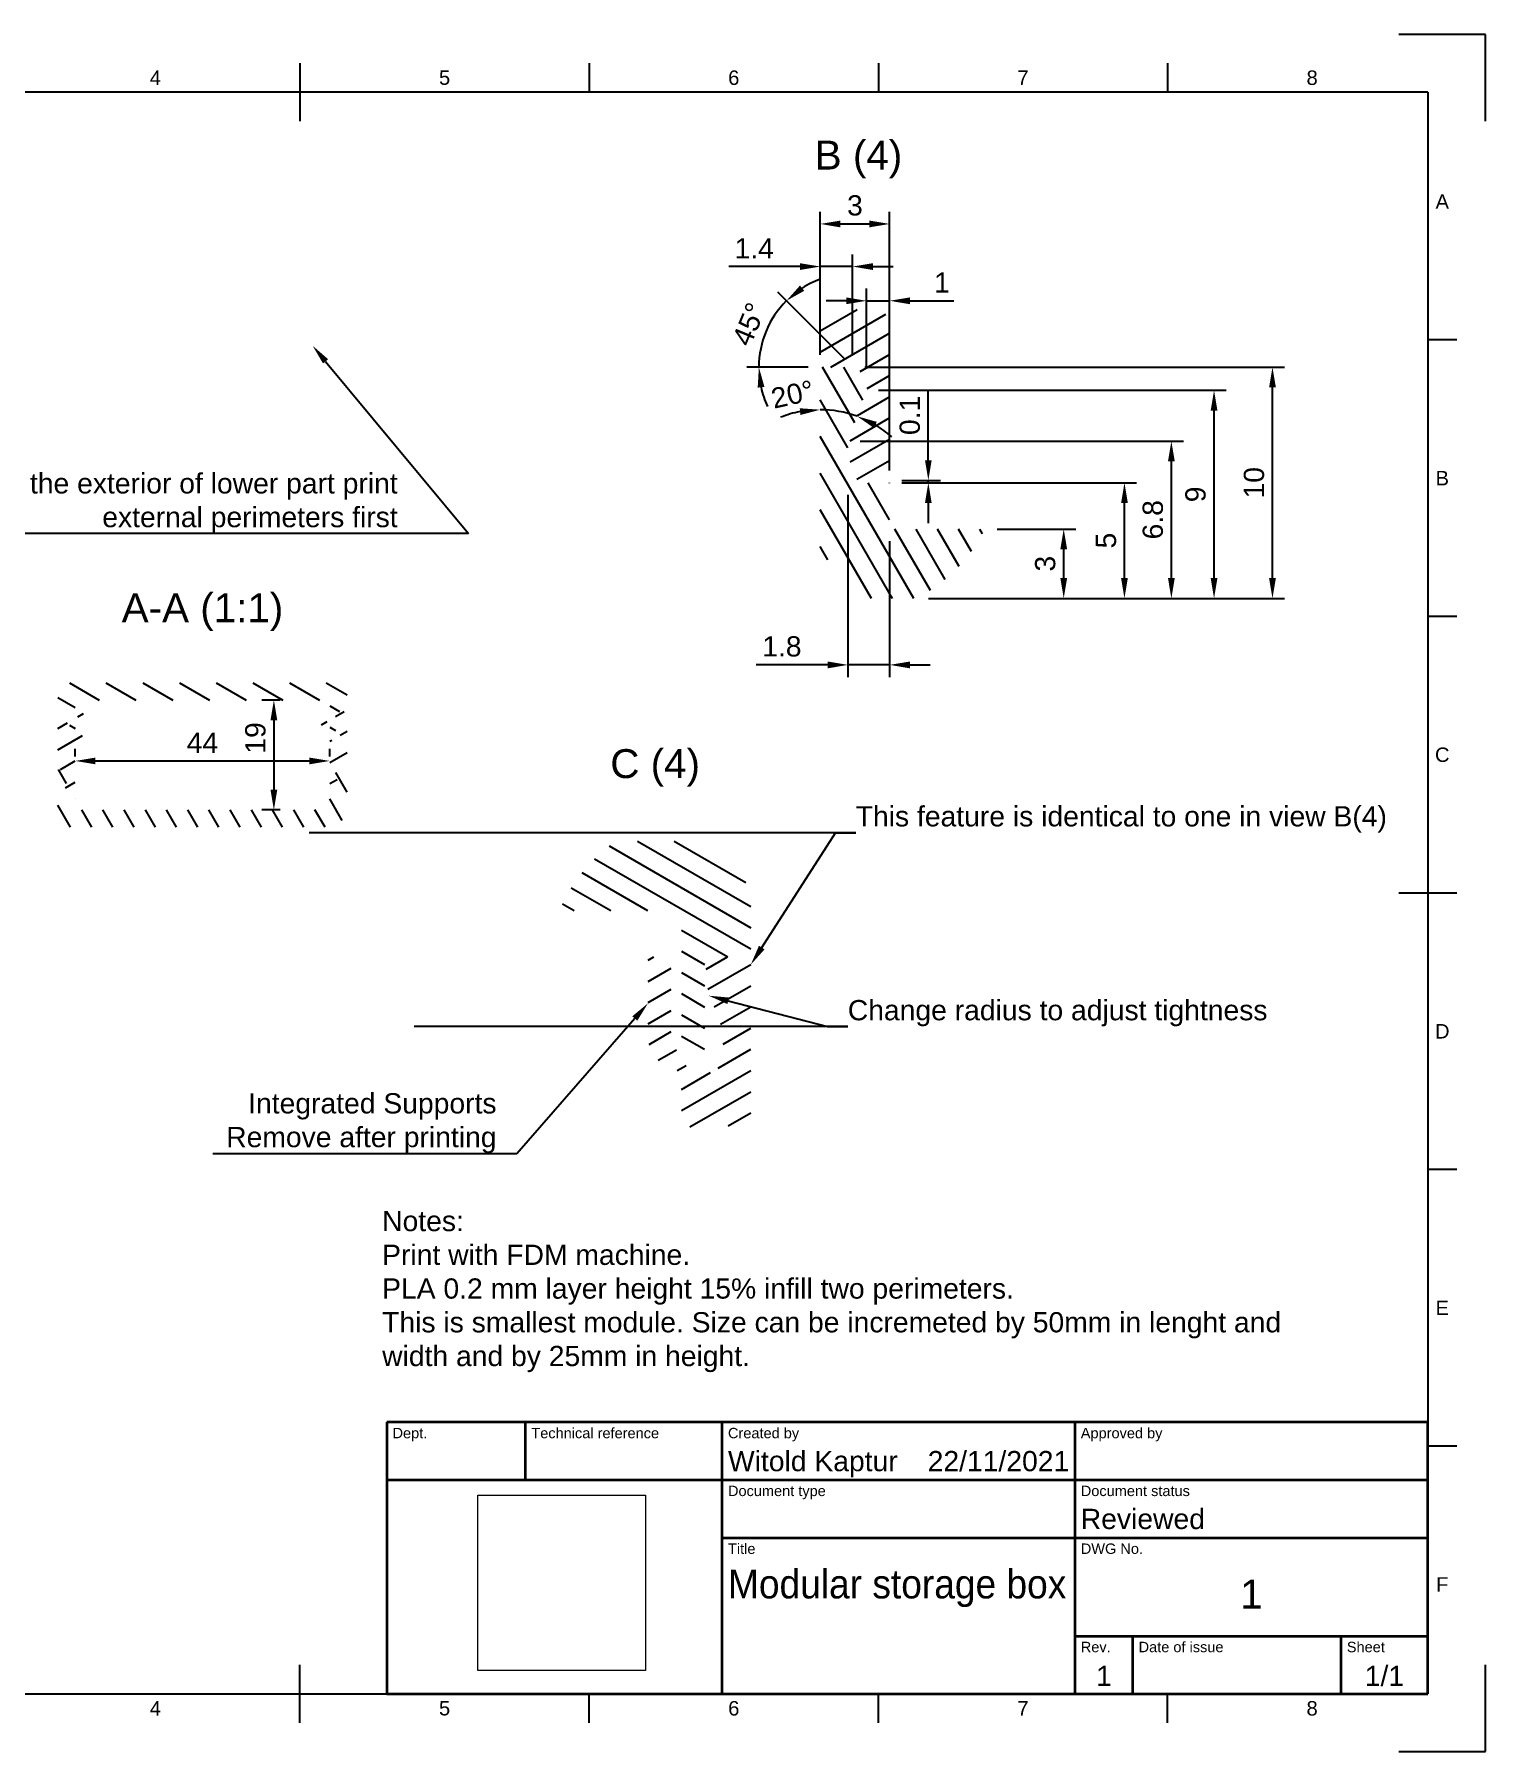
# Paper-space layout 'Sheet1' of a CAD drawing. Header units: millimetres. Extents: x 0 to 420, y 0 to 297.
# Drawn here: x 169.1 to 420, y 0 to 297 of the extents above; entities that cross this region are included whole.
import ezdxf
from ezdxf import colors
from ezdxf.entities.mleader import LeaderData, LeaderLine
from ezdxf.enums import TextEntityAlignment as Align
from ezdxf.math import Vec2, Vec3

# ---------------------------------------------------------------- set-up
doc = ezdxf.new("R2010")
doc.units = ezdxf.units.MM
doc.header["$LTSCALE"] = 0.75
for name, color, linetype, lineweight in [('Annotations', 7, 'Continuous', 25), ('Border', 7, 'Continuous', 25), ('Dimensions', 7, 'Continuous', 25), ('Hatching', 7, 'Continuous', 25), ('TitleBlock', 7, 'Continuous', 35)]:
    doc.layers.add(name, color=color, linetype=linetype, lineweight=lineweight)
doc.styles.add('FusionTitle', font='arial.ttf')
doc.styles.get("Standard").update_dxf_attribs({"font": 'arial.ttf'})
doc.dimstyles.new('ISO-25', dxfattribs={"dimtxt": 3.5, "dimasz": 3.5, "dimexe": 2.1, "dimexo": 2.1, "dimgap": 1.4, "dimtad": 1, "dimdsep": 46, "dimtxsty": 'Standard', "dimcen": 0, "dimclrd": 256, "dimclre": 256, "dimclrt": 256, "dimazin": 2, "dimtp": 0.1, "dimtm": 0.1, "dimtfac": 0.714286, "dimtmove": 0, "dimatfit": 3, "dimfxl": 1, "dimarcsym": 0})
picture_1 = doc.add_image_def('image1.png', size_in_pixel=(220, 230))

# ---------------------------------------------------------------- blocks, each defined once
blk = doc.blocks.new('ISO_A3_SHEET')
at = {"layer": 'Border'}
for p, q in [((215, 292), (215, 282)), ((265, 292), (265, 287)), ((315, 292), (315, 287)), ((365, 292), (365, 287)), ((410, 287), (20, 287)), ((410, 287), (410, 10)), ((415, 244.16666), (410, 244.16666)), ((415, 196.33333), (410, 196.33333)), ((415, 148.5), (405, 148.5)), ((415, 100.66667), (410, 100.66667)), ((415, 52.83334), (410, 52.83334)), ((215, 5), (215, 15)), ((20, 10), (410, 10)), ((265, 5), (265, 10)), ((315, 5), (315, 10)), ((365, 5), (365, 10))]:
    blk.add_line(p, q, dxfattribs=at)
at = {"layer": 'Defpoints'}
for p, q in [((420, 297), (405, 297)), ((420, 282), (420, 297)), ((420, 0), (420, 15)), ((405, 0), (420, 0))]:
    blk.add_line(p, q, dxfattribs=at)
at = {"layer": 'Border', "style": 'FusionTitle'}
for s, p in [('4', (190, 289.5)), ('5', (240, 289.5)), ('6', (290, 289.5)), ('7', (340, 289.5)), ('8', (390, 289.5)), ('A', (412.5, 268.08333)), ('B', (412.5, 220.25)), ('C', (412.5, 172.41667)), ('D', (412.5, 124.58334)), ('E', (412.5, 76.75001)), ('F', (412.5, 28.91668)), ('4', (190, 7.5)), ('5', (240, 7.5)), ('6', (290, 7.5)), ('7', (340, 7.5)), ('8', (390, 7.5))]:
    blk.add_text(s, height=2.5, dxfattribs=at).set_placement(p, align=Align.MIDDLE)
blk = doc.blocks.new('ISO_TITLEBLOCK')
at = {"layer": 'TitleBlock'}
for p, q in [((0, 47), (-180, 47)), ((-180, 47), (-180, 0)), ((-156, 37), (-156, 47)), ((-122, 0), (-122, 47)), ((-61, 0), (-61, 47)), ((0, 0), (0, 47)), ((-180, 37), (0, 37)), ((-122, 27), (0, 27)), ((-61, 10), (0, 10)), ((-51, 0), (-51, 10)), ((-15, 0), (-15, 10)), ((-180, 0), (0, 0))]:
    blk.add_line(p, q, dxfattribs=at)
at = {"layer": 'TitleBlock', "style": 'FusionTitle'}
for s, p in [('Dept.', (-179, 46)), ('Technical reference', (-155, 46)), ('Created by', (-121, 46)), ('Approved by', (-60, 46)), ('Document type', (-121, 36)), ('Document status', (-60, 36)), ('Title', (-121, 26)), ('DWG No.', (-60, 26)), ('Rev.', (-60, 9)), ('Date of issue', (-50, 9)), ('Sheet', (-14, 9))]:
    blk.add_text(s, height=1.8, dxfattribs=at).set_placement(p, align=Align.TOP_LEFT)
for tag, height, p in [('DEPT', 3.5, (-179, 42)), ('TECHNICAL_REFERENCE', 3.5, (-155, 42)), ('CREATED_BY', 3.5, (-121, 42)), ('APPROVED_BY', 3.5, (-60, 42)), ('DOCUMENT_TYPE', 3.5, (-121, 32)), ('DOCUMENT_STATUS', 3.5, (-60, 32)), ('TITLE_1', 5, (-121, 21.5)), ('TITLE_2', 5, (-121, 14)), ('TITLE_3', 5, (-121, 6.5)), ('DATE_OF_ISSUE', 3.5, (-50, 5))]:
    blk.add_attdef(tag, text='', height=height, dxfattribs=at).set_placement(p, align=Align.TOP_LEFT)
for tag, p in [('CREATED_DATE', (-62, 42)), ('APPROVED_DATE', (-0.99, 42))]:
    blk.add_attdef(tag, text='', height=3.5, dxfattribs=at).set_placement(p, align=Align.TOP_RIGHT)
for tag, height, p in [('DRAWING_NUMBER', 5, (-30.5, 19.75)), ('REV', 3.5, (-56, 4.85)), ('SHEET', 3.5, (-7.5, 4.85))]:
    blk.add_attdef(tag, text='', height=height, dxfattribs=at).set_placement(p, align=Align.TOP_CENTER)
blk = doc.blocks.new('*D41')
at = {"layer": 'Defpoints', "color": 0, "transparency": 16777216}
for p in [(176.14, 169.99), (220.14, 171.34), (220.14, 169.99)]:
    blk.add_point(p, dxfattribs=at)
at = {"layer": 'Dimensions', "lineweight": -2, "transparency": 16777216}
for p, q in [((176.14, 172.09), (176.14, 173.44)), ((220.14, 172.09), (220.14, 173.44)), ((179.64, 171.34), (216.64, 171.34))]:
    blk.add_line(p, q, dxfattribs=at)
at = {"layer": 'Dimensions', "transparency": 16777216}
for points in [[(179.64, 171.92), (179.64, 170.76), (176.14, 171.34)], [(216.64, 171.92), (216.64, 170.76), (220.14, 171.34)]]:
    blk.add_solid(points, dxfattribs=at)
at = {"layer": 'Dimensions', "transparency": 16777216, "insert": (198.14, 174.49), "char_height": 3.5, "attachment_point": 5}
blk.add_mtext('44', dxfattribs=at)
blk = doc.blocks.new('*D42')
at = {"layer": 'Defpoints', "color": 0, "transparency": 16777216}
for p in [(213.67, 181.87), (210.49, 162.87), (213.67, 162.87)]:
    blk.add_point(p, dxfattribs=at)
at = {"layer": 'Dimensions', "lineweight": -2, "transparency": 16777216}
for p, q in [((211.57, 181.87), (208.39, 181.87)), ((210.49, 178.37), (210.49, 166.37)), ((211.57, 162.87), (208.39, 162.87))]:
    blk.add_line(p, q, dxfattribs=at)
at = {"layer": 'Dimensions', "transparency": 16777216}
for points in [[(209.9, 178.37), (211.07, 178.37), (210.49, 181.87)], [(209.9, 166.37), (211.07, 166.37), (210.49, 162.87)]]:
    blk.add_solid(points, dxfattribs=at)
at = {"layer": 'Dimensions', "transparency": 16777216, "insert": (207.3, 175.31), "char_height": 3.5, "attachment_point": 5, "rotation": 90}
blk.add_mtext('19', dxfattribs=at)
blk = doc.blocks.new('*D50')
at = {"layer": 'Defpoints', "color": 0, "transparency": 16777216}
for p in [(316.95, 219.45), (357.55, 219.45), (321.57, 199.45)]:
    blk.add_point(p, dxfattribs=at)
at = {"layer": 'Dimensions', "lineweight": -2, "transparency": 16777216}
for p, q in [((319.05, 219.45), (359.65, 219.45)), ((357.55, 202.95), (357.55, 215.95)), ((323.67, 199.45), (359.65, 199.45))]:
    blk.add_line(p, q, dxfattribs=at)
at = {"layer": 'Dimensions', "transparency": 16777216}
for points in [[(356.97, 215.95), (358.13, 215.95), (357.55, 219.45)], [(356.97, 202.95), (358.13, 202.95), (357.55, 199.45)]]:
    blk.add_solid(points, dxfattribs=at)
at = {"layer": 'Dimensions', "transparency": 16777216, "insert": (354.37, 209.45), "char_height": 3.5, "attachment_point": 5, "rotation": 90}
blk.add_mtext('5', dxfattribs=at)
blk = doc.blocks.new('*D51')
at = {"layer": 'Defpoints', "color": 0, "transparency": 16777216}
for p in [(333.46, 211.45), (347.05, 211.45), (321.57, 199.45)]:
    blk.add_point(p, dxfattribs=at)
at = {"layer": 'Dimensions', "lineweight": -2, "transparency": 16777216}
for p, q in [((335.56, 211.45), (349.15, 211.45)), ((347.05, 202.95), (347.05, 207.95)), ((323.67, 199.45), (349.15, 199.45))]:
    blk.add_line(p, q, dxfattribs=at)
at = {"layer": 'Dimensions', "transparency": 16777216}
for points in [[(346.47, 207.95), (347.63, 207.95), (347.05, 211.45)], [(346.47, 202.95), (347.63, 202.95), (347.05, 199.45)]]:
    blk.add_solid(points, dxfattribs=at)
at = {"layer": 'Dimensions', "transparency": 16777216, "insert": (343.86, 205.45), "char_height": 3.5, "attachment_point": 5, "rotation": 90}
blk.add_mtext('3', dxfattribs=at)
blk = doc.blocks.new('*D52')
at = {"layer": 'Defpoints', "color": 0, "transparency": 16777216}
for p in [(309.75, 226.65), (365.66, 226.65), (321.57, 199.45)]:
    blk.add_point(p, dxfattribs=at)
at = {"layer": 'Dimensions', "lineweight": -2, "transparency": 16777216}
for p, q in [((311.85, 226.65), (367.76, 226.65)), ((365.66, 202.95), (365.66, 223.15)), ((323.67, 199.45), (367.76, 199.45))]:
    blk.add_line(p, q, dxfattribs=at)
at = {"layer": 'Dimensions', "transparency": 16777216}
for points in [[(365.08, 223.15), (366.25, 223.15), (365.66, 226.65)], [(365.08, 202.95), (366.25, 202.95), (365.66, 199.45)]]:
    blk.add_solid(points, dxfattribs=at)
at = {"layer": 'Dimensions', "transparency": 16777216, "insert": (362.47, 213.05), "char_height": 3.5, "attachment_point": 5, "rotation": 90}
blk.add_mtext('6.8', dxfattribs=at)
blk = doc.blocks.new('*D53')
at = {"layer": 'Defpoints', "color": 0, "transparency": 16777216}
for p in [(312.95, 235.44), (373.04, 235.44), (321.57, 199.45)]:
    blk.add_point(p, dxfattribs=at)
at = {"layer": 'Dimensions', "lineweight": -2, "transparency": 16777216}
for p, q in [((315.05, 235.44), (375.14, 235.44)), ((373.04, 202.95), (373.04, 231.94)), ((323.67, 199.45), (375.14, 199.45))]:
    blk.add_line(p, q, dxfattribs=at)
at = {"layer": 'Dimensions', "transparency": 16777216}
for points in [[(372.46, 231.94), (373.62, 231.94), (373.04, 235.44)], [(372.46, 202.95), (373.62, 202.95), (373.04, 199.45)]]:
    blk.add_solid(points, dxfattribs=at)
at = {"layer": 'Dimensions', "transparency": 16777216, "insert": (369.85, 217.44), "char_height": 3.5, "attachment_point": 5, "rotation": 90}
blk.add_mtext('9', dxfattribs=at)
blk = doc.blocks.new('*D54')
at = {"layer": 'Defpoints', "color": 0, "transparency": 16777216}
for p in [(316.95, 264.21), (304.95, 249), (316.95, 248.44)]:
    blk.add_point(p, dxfattribs=at)
at = {"layer": 'Dimensions', "lineweight": -2, "transparency": 16777216}
for p, q in [((304.95, 251.1), (304.95, 266.31)), ((316.95, 250.54), (316.95, 266.31)), ((308.45, 264.21), (313.45, 264.21))]:
    blk.add_line(p, q, dxfattribs=at)
at = {"layer": 'Dimensions', "transparency": 16777216}
for points in [[(308.45, 264.79), (308.45, 263.62), (304.95, 264.21)], [(313.45, 264.79), (313.45, 263.62), (316.95, 264.21)]]:
    blk.add_solid(points, dxfattribs=at)
at = {"layer": 'Dimensions', "transparency": 16777216, "insert": (310.95, 267.4), "char_height": 3.5, "attachment_point": 5}
blk.add_mtext('3', dxfattribs=at)
blk = doc.blocks.new('*D55')
at = {"layer": 'Defpoints', "color": 0, "transparency": 16777216}
for p in [(310.55, 239.45), (383.14, 239.45), (321.57, 199.45)]:
    blk.add_point(p, dxfattribs=at)
at = {"layer": 'Dimensions', "lineweight": -2, "transparency": 16777216}
for p, q in [((312.65, 239.45), (385.24, 239.45)), ((383.14, 202.95), (383.14, 235.95)), ((323.67, 199.45), (385.24, 199.45))]:
    blk.add_line(p, q, dxfattribs=at)
at = {"layer": 'Dimensions', "transparency": 16777216}
for points in [[(382.56, 235.95), (383.73, 235.95), (383.14, 239.45)], [(382.56, 202.95), (383.73, 202.95), (383.14, 199.45)]]:
    blk.add_solid(points, dxfattribs=at)
at = {"layer": 'Dimensions', "transparency": 16777216, "insert": (379.96, 219.45), "char_height": 3.5, "attachment_point": 5, "rotation": 90}
blk.add_mtext('10', dxfattribs=at)
blk = doc.blocks.new('*D56')
at = {"layer": 'Defpoints', "color": 0, "transparency": 16777216}
for p in [(316.95, 219.85), (323.64, 219.85), (316.95, 219.45)]:
    blk.add_point(p, dxfattribs=at)
at = {"layer": 'Dimensions', "lineweight": -2, "transparency": 16777216}
for p, q in [((323.64, 223.35), (323.64, 235.34)), ((319.05, 219.85), (325.74, 219.85)), ((323.64, 219.45), (323.64, 219.85)), ((319.05, 219.45), (325.74, 219.45)), ((323.64, 215.95), (323.64, 212.45))]:
    blk.add_line(p, q, dxfattribs=at)
at = {"layer": 'Dimensions', "transparency": 16777216}
for points in [[(323.06, 223.35), (324.22, 223.35), (323.64, 219.85)], [(323.06, 215.95), (324.22, 215.95), (323.64, 219.45)]]:
    blk.add_solid(points, dxfattribs=at)
at = {"layer": 'Dimensions', "transparency": 16777216, "insert": (320.45, 231.1), "char_height": 3.5, "attachment_point": 5, "rotation": 90}
blk.add_mtext('0.1', dxfattribs=at)
blk = doc.blocks.new('*D58')
at = {"layer": 'Defpoints', "color": 0, "transparency": 16777216}
for p in [(309.75, 219.45), (316.95, 211.45), (309.75, 187.95)]:
    blk.add_point(p, dxfattribs=at)
at = {"layer": 'Dimensions', "lineweight": -2, "transparency": 16777216}
for p, q in [((309.75, 217.35), (309.75, 185.85)), ((316.95, 209.35), (316.95, 185.85)), ((306.25, 187.95), (293.9, 187.95)), ((316.95, 187.95), (309.75, 187.95)), ((320.45, 187.95), (323.95, 187.95))]:
    blk.add_line(p, q, dxfattribs=at)
at = {"layer": 'Dimensions', "transparency": 16777216}
for points in [[(306.25, 188.53), (306.25, 187.36), (309.75, 187.95)], [(320.45, 188.53), (320.45, 187.36), (316.95, 187.95)]]:
    blk.add_solid(points, dxfattribs=at)
at = {"layer": 'Dimensions', "transparency": 16777216, "insert": (298.32, 191.13), "char_height": 3.5, "attachment_point": 5}
blk.add_mtext('1.8', dxfattribs=at)
blk = doc.blocks.new('*D59')
at = {"layer": 'Defpoints', "color": 0, "transparency": 16777216}
for p in [(312.95, 250.92), (312.95, 237.05), (316.95, 219.45)]:
    blk.add_point(p, dxfattribs=at)
at = {"layer": 'Dimensions', "lineweight": -2, "transparency": 16777216}
for p, q in [((312.95, 239.15), (312.95, 253.02)), ((316.95, 221.55), (316.95, 253.02)), ((309.45, 250.92), (305.95, 250.92)), ((312.95, 250.92), (316.95, 250.92)), ((320.45, 250.92), (328.04, 250.92))]:
    blk.add_line(p, q, dxfattribs=at)
at = {"layer": 'Dimensions', "transparency": 16777216}
for points in [[(309.45, 251.5), (309.45, 250.33), (312.95, 250.92)], [(320.45, 251.5), (320.45, 250.33), (316.95, 250.92)]]:
    blk.add_solid(points, dxfattribs=at)
at = {"layer": 'Dimensions', "transparency": 16777216, "insert": (325.99, 254.07), "char_height": 3.5, "attachment_point": 5}
blk.add_mtext('1', dxfattribs=at)
blk = doc.blocks.new('*D60')
at = {"layer": 'Defpoints', "color": 0, "transparency": 16777216}
for p in [(310.55, 256.84), (304.95, 239.45), (310.55, 239.45)]:
    blk.add_point(p, dxfattribs=at)
at = {"layer": 'Dimensions', "lineweight": -2, "transparency": 16777216}
for p, q in [((304.95, 241.55), (304.95, 258.94)), ((310.55, 241.55), (310.55, 258.94)), ((301.45, 256.84), (289.12, 256.84)), ((310.55, 256.84), (304.95, 256.84)), ((314.05, 256.84), (317.55, 256.84))]:
    blk.add_line(p, q, dxfattribs=at)
at = {"layer": 'Dimensions', "transparency": 16777216}
for points in [[(301.45, 257.42), (301.45, 256.25), (304.95, 256.84)], [(314.05, 257.42), (314.05, 256.25), (310.55, 256.84)]]:
    blk.add_solid(points, dxfattribs=at)
at = {"layer": 'Dimensions', "transparency": 16777216, "insert": (293.53, 259.99), "char_height": 3.5, "attachment_point": 5}
blk.add_mtext('1.4', dxfattribs=at)
blk = doc.blocks.new('*D61')
at = {"layer": 'Defpoints', "color": 0, "transparency": 16777216}
for p in [(296.51, 247.55), (304.95, 239.45), (310.55, 239.45), (311.11, 239.45), (312.95, 237.05)]:
    blk.add_point(p, dxfattribs=at)
at = {"layer": 'Dimensions', "lineweight": -2, "transparency": 16777216}
for p, q in [((309.06, 240.93), (297.6, 252.39)), ((302.85, 239.45), (292.24, 239.45))]:
    blk.add_line(p, q, dxfattribs=at)
for start, end in [(110.2046, 122.6023), (135, 180), (192.3977, 204.7954)]:
    blk.add_arc((310.55, 239.45), 16.21, start, end, dxfattribs=at)
at = {"layer": 'Dimensions', "transparency": 16777216}
for points in [[(302.18, 252.65), (301.45, 253.56), (299.09, 250.91)], [(294.14, 235.9), (295.3, 236.03), (294.34, 239.45)]]:
    blk.add_solid(points, dxfattribs=at)
at = {"layer": 'Dimensions', "transparency": 16777216, "insert": (292.64, 246.87), "char_height": 3.5, "attachment_point": 5, "rotation": 67.5}
blk.add_mtext('45°', dxfattribs=at)
blk = doc.blocks.new('*D62')
at = {"layer": 'Defpoints', "color": 0, "transparency": 16777216}
for p in [(304.95, 239.45), (313.35, 236.54), (309.24, 231.58), (310.15, 227.75), (304.95, 207.45)]:
    blk.add_point(p, dxfattribs=at)
at = {"layer": 'Dimensions', "lineweight": -2, "transparency": 16777216}
for start, end in [(100.7868, 111.5737), (70, 90), (48.4263, 59.2132)]:
    blk.add_arc((304.95, 213.46), 18.62, start, end, dxfattribs=at)
at = {"layer": 'Dimensions', "transparency": 16777216}
for points in [[(301.41, 232.33), (301.52, 231.17), (304.95, 232.08)], [(314.23, 228.93), (314.73, 229.98), (311.32, 230.95)]]:
    blk.add_solid(points, dxfattribs=at)
at = {"layer": 'Dimensions', "transparency": 16777216, "insert": (300.16, 234.73), "char_height": 3.5, "attachment_point": 5, "rotation": 12.683}
blk.add_mtext('20°', dxfattribs=at)

psp = doc.layouts.new('Sheet1')

# ---------------------------------------------------------------- hatches: boundary and pattern name
at = {"layer": 'Hatching'}
h = psp.add_hatch(dxfattribs=at)
h.set_pattern_fill('ANSI31', color=256, angle=-15, style=0)
edge = h.paths.add_edge_path(flags=0)
edge.add_ellipse((309.749, 223.047), major_axis=(4.8, -25.956), ratio=1, start_angle=153.6939, end_angle=180)
edge.add_line((304.949, 249.004), (304.949, 239.447))
edge.add_line((304.949, 239.447), (310.549, 239.447))
edge.add_line((310.549, 239.447), (311.115, 239.447))
edge.add_line((311.115, 239.447), (313.349, 237.213))
edge.add_line((313.349, 237.213), (313.349, 236.538))
edge.add_line((313.349, 236.538), (312.949, 235.439))
edge.add_line((312.949, 235.439), (310.149, 227.746))
edge.add_line((310.149, 227.746), (310.149, 221.213))
edge.add_line((310.149, 221.213), (311.515, 219.847))
edge.add_line((311.515, 219.847), (316.949, 219.847))
edge.add_line((316.949, 219.847), (316.949, 248.443))
h = psp.add_hatch(dxfattribs=at)
h.set_pattern_fill('ANSI31', color=256, angle=75, style=0)
edge = h.paths.add_edge_path(flags=0)
edge.add_ellipse((309.749, 223.047), major_axis=(-23.711, 11.6), ratio=1, start_angle=142.68047, end_angle=180)
edge.add_line((333.46, 211.447), (316.949, 211.447))
edge.add_line((316.949, 211.447), (316.949, 219.447))
edge.add_line((316.949, 219.447), (309.749, 219.447))
edge.add_line((309.749, 219.447), (309.749, 226.647))
edge.add_line((309.749, 226.647), (310.149, 227.746))
edge.add_line((310.149, 227.746), (312.949, 235.439))
edge.add_line((312.949, 235.439), (312.949, 237.047))
edge.add_line((312.949, 237.047), (310.549, 239.447))
edge.add_line((310.549, 239.447), (304.949, 239.447))
edge.add_line((304.949, 239.447), (304.949, 207.447))
edge.add_line((304.949, 207.447), (312.949, 199.447))
edge.add_line((312.949, 199.447), (321.573, 199.447))
h = psp.add_hatch(dxfattribs=at)
h.set_pattern_fill('ANSI31', color=256, angle=105, style=0)
edge = h.paths.add_edge_path(flags=0)
edge.add_line((221.143, 179.871), (221.743, 179.871))
edge.add_line((221.743, 179.871), (223.143, 179.871))
edge.add_line((223.143, 179.871), (223.143, 182.871))
edge.add_line((223.143, 182.871), (221.143, 184.871))
edge.add_line((221.143, 184.871), (175.143, 184.871))
edge.add_line((175.143, 184.871), (173.143, 182.871))
edge.add_line((173.143, 182.871), (173.143, 179.871))
edge.add_line((173.143, 179.871), (174.543, 179.871))
edge.add_line((174.543, 179.871), (175.143, 179.871))
edge.add_line((175.143, 179.871), (175.143, 179.271))
edge.add_line((175.143, 179.271), (175.143, 178.869))
edge.add_line((175.143, 178.869), (175.143, 178.484))
edge.add_ellipse((175.143, 178.284), major_axis=(0, 0.2), ratio=1, start_angle=0, end_angle=180)
edge.add_line((175.143, 178.084), (175.143, 175.871))
edge.add_line((175.143, 175.871), (176.143, 175.871))
edge.add_line((176.143, 175.871), (176.143, 181.871))
edge.add_line((176.143, 181.871), (220.143, 181.871))
edge.add_line((220.143, 181.871), (220.143, 175.871))
edge.add_line((220.143, 175.871), (221.143, 175.871))
edge.add_line((221.143, 175.871), (221.143, 178.084))
edge.add_ellipse((221.143, 178.284), major_axis=(0, -0.2), ratio=1, start_angle=0, end_angle=180)
edge.add_line((221.143, 178.484), (221.143, 178.869))
edge.add_line((221.143, 178.869), (221.143, 179.271))
edge.add_line((221.143, 179.271), (221.143, 179.871))
h = psp.add_hatch(dxfattribs=at)
h.set_pattern_fill('ANSI31', color=256, angle=-15, style=0)
edge = h.paths.add_edge_path(flags=0)
edge.add_line((174.543, 179.871), (173.143, 179.871))
edge.add_line((173.143, 179.871), (173.143, 169.871))
edge.add_line((173.143, 169.871), (174.543, 169.871))
edge.add_line((174.543, 169.871), (174.685, 169.871))
edge.add_line((174.685, 169.871), (175.243, 169.313))
edge.add_line((175.243, 169.313), (175.243, 169.144))
edge.add_line((175.243, 169.144), (175.143, 168.869))
edge.add_line((175.143, 168.869), (174.443, 166.946))
edge.add_line((174.443, 166.946), (174.443, 165.313))
edge.add_line((174.443, 165.313), (174.785, 164.971))
edge.add_line((174.785, 164.971), (176.143, 164.971))
edge.add_line((176.143, 164.971), (176.143, 174.871))
edge.add_line((176.143, 174.871), (176.694, 175.102))
edge.add_ellipse((176.134, 176.439), major_axis=(0.56, -1.338), ratio=1, start_angle=360, end_angle=427.29249)
edge.add_line((177.584, 176.439), (177.584, 179.871))
edge.add_line((177.584, 179.871), (176.586, 179.871))
edge.add_line((176.586, 179.871), (176.586, 176.638))
edge.add_ellipse((175.136, 176.638), major_axis=(1.45, 0), ratio=1, start_angle=-31.96126, end_angle=0, ccw=False)
edge.add_line((176.367, 175.87), (175.743, 174.871))
edge.add_line((175.743, 174.871), (174.743, 174.871))
edge.add_line((174.743, 174.871), (174.343, 175.271))
edge.add_line((174.343, 175.271), (174.343, 176.671))
edge.add_line((174.343, 176.671), (175.143, 178.869))
edge.add_line((175.143, 178.869), (175.143, 179.271))
edge.add_line((175.143, 179.271), (174.543, 179.871))
edge = h.paths.add_edge_path(flags=0)
edge.add_ellipse((220.152, 176.439), major_axis=(-1.45, 0), ratio=1, start_angle=0, end_angle=67.29249)
edge.add_line((219.593, 175.102), (220.143, 174.871))
edge.add_line((220.143, 174.871), (220.143, 164.971))
edge.add_line((220.143, 164.971), (221.502, 164.971))
edge.add_line((221.502, 164.971), (221.843, 165.313))
edge.add_line((221.843, 165.313), (221.843, 166.946))
edge.add_line((221.843, 166.946), (221.143, 168.869))
edge.add_line((221.143, 168.869), (221.043, 169.144))
edge.add_line((221.043, 169.144), (221.043, 169.313))
edge.add_line((221.043, 169.313), (221.602, 169.871))
edge.add_line((221.602, 169.871), (221.743, 169.871))
edge.add_line((221.743, 169.871), (223.143, 169.871))
edge.add_line((223.143, 169.871), (223.143, 179.871))
edge.add_line((223.143, 179.871), (221.743, 179.871))
edge.add_line((221.743, 179.871), (221.143, 179.271))
edge.add_line((221.143, 179.271), (221.143, 178.869))
edge.add_line((221.143, 178.869), (221.943, 176.671))
edge.add_line((221.943, 176.671), (221.943, 175.271))
edge.add_line((221.943, 175.271), (221.543, 174.871))
edge.add_line((221.543, 174.871), (220.543, 174.871))
edge.add_line((220.543, 174.871), (219.92, 175.87))
edge.add_ellipse((221.15, 176.638), major_axis=(-1.23, -0.768), ratio=1, start_angle=328.03874, end_angle=360, ccw=False)
edge.add_line((219.7, 176.638), (219.7, 179.871))
edge.add_line((219.7, 179.871), (218.702, 179.871))
edge.add_line((218.702, 179.871), (218.702, 176.439))
h = psp.add_hatch(dxfattribs=at)
h.set_pattern_fill('ANSI31', color=256, angle=75, style=0)
h.paths.add_polyline_path([(173.143, 169.871), (173.143, 161.871), (175.143, 159.871), (221.143, 159.871), (223.143, 161.871), (223.143, 169.871), (221.743, 169.871), (221.143, 169.271), (221.143, 168.869), (221.843, 166.946), (221.943, 166.671), (221.943, 164.871), (220.143, 164.871), (220.143, 162.871), (176.143, 162.871), (176.143, 164.871), (174.343, 164.871), (174.343, 166.671), (174.443, 166.946), (175.143, 168.869), (175.143, 169.271), (174.543, 169.871)], flags=0)
h = psp.add_hatch(dxfattribs=at)
h.set_pattern_fill('ANSI31', color=256, angle=105, style=0)
edge = h.paths.add_edge_path(flags=0)
edge.add_ellipse((284.946, 135.064), major_axis=(25.076, -10.4), ratio=1, start_angle=506.92365, end_angle=540)
edge.add_line((259.87, 145.464), (280.946, 145.464))
edge.add_line((280.946, 145.464), (280.946, 121.464))
edge.add_line((280.946, 121.464), (284.946, 121.464))
edge.add_line((284.946, 121.464), (284.946, 130.317))
edge.add_ellipse((284.946, 131.117), major_axis=(0, -0.8), ratio=1, start_angle=0, end_angle=180)
edge.add_line((284.946, 131.917), (284.946, 133.456))
edge.add_line((284.946, 133.456), (284.946, 135.064))
edge.add_line((284.946, 135.064), (284.946, 137.464))
edge.add_line((284.946, 137.464), (287.346, 137.464))
edge.add_line((287.346, 137.464), (292.946, 137.464))
edge.add_line((292.946, 137.464), (292.946, 149.464))
edge.add_line((292.946, 149.464), (284.946, 157.464))
edge.add_line((284.946, 157.464), (269.609, 157.464))
h = psp.add_hatch(dxfattribs=at)
h.set_pattern_fill('ANSI31', color=256, angle=-15, style=0)
edge = h.paths.add_edge_path(flags=0)
edge.add_ellipse((284.946, 135.064), major_axis=(-8, 25.942), ratio=1, start_angle=154.3879, end_angle=180)
edge.add_line((292.946, 109.122), (292.946, 137.464))
edge.add_line((292.946, 137.464), (287.346, 137.464))
edge.add_line((287.346, 137.464), (284.946, 135.064))
edge.add_line((284.946, 135.064), (284.946, 133.456))
edge.add_line((284.946, 133.456), (288.146, 124.664))
edge.add_line((288.146, 124.664), (288.146, 119.064))
edge.add_line((288.146, 119.064), (286.546, 117.464))
edge.add_line((286.546, 117.464), (282.546, 117.464))
edge.add_line((282.546, 117.464), (280.052, 121.461))
edge.add_ellipse((284.973, 124.531), major_axis=(-4.921, -3.07), ratio=1, start_angle=328.03874, end_angle=360, ccw=False)
edge.add_line((279.173, 124.531), (279.173, 137.464))
edge.add_line((279.173, 137.464), (275.182, 137.464))
edge.add_line((275.182, 137.464), (275.182, 123.736))
edge.add_ellipse((280.982, 123.736), major_axis=(-5.8, 0), ratio=1, start_angle=0, end_angle=67.29249)
edge.add_line((278.743, 118.386), (280.946, 117.464))
edge.add_line((280.946, 117.464), (280.946, 108.213))

# ---------------------------------------------------------------- block references
at = {"layer": 'Border'}
psp.add_blockref('ISO_A3_SHEET', (0, 0), dxfattribs=at)
at = {"layer": 'TitleBlock'}
ref = psp.add_blockref('ISO_TITLEBLOCK', (410, 10), dxfattribs=at)
ref.add_attrib('REV', '1', dxfattribs={"height": 3.5, "style": 'FusionTitle'}).set_placement((354, 14.85), align=Align.TOP_CENTER)
ref.add_attrib('DOCUMENT_STATUS', 'Reviewed', dxfattribs={"height": 3.5, "style": 'FusionTitle'}).set_placement((350, 42), align=Align.TOP_LEFT)
ref.add_attrib('CREATED_DATE', '22/11/2021', dxfattribs={"height": 3.5, "style": 'FusionTitle'}).set_placement((348, 52), align=Align.TOP_RIGHT)
ref.add_attrib('SHEET', '1/1', dxfattribs={"height": 3.5, "style": 'FusionTitle'}).set_placement((402.5, 14.85), align=Align.TOP_CENTER)
ref.add_attrib('DRAWING_NUMBER', '1', dxfattribs={"height": 5, "style": 'FusionTitle'}).set_placement((379.5, 29.751), align=Align.TOP_CENTER)
ref.add_attrib('TITLE_1', 'Modular storage box', dxfattribs={"height": 5, "style": 'FusionTitle', "width": 0.918781}).set_placement((289, 31.5), align=Align.TOP_LEFT)
ref.add_attrib('CREATED_BY', 'Witold Kaptur', dxfattribs={"height": 3.5, "style": 'FusionTitle'}).set_placement((289, 52), align=Align.TOP_LEFT)

# ---------------------------------------------------------------- texts
at = {"layer": 'Annotations', "char_height": 5, "attachment_point": 8}
for s, insert, width in [('B (4)', (311.568, 272.114), 16.87244), ('A-A (1:1)', (198.143, 193.818), 30.21487), ('C (4)', (276.408, 166.871), 17.42156)]:
    psp.add_mtext(s, dxfattribs=dict(at, insert=insert, width=width))
at = {"layer": 'Annotations', "insert": (229.206, 93.517), "char_height": 3.5, "attachment_point": 1}
psp.add_mtext_dynamic_manual_height_columns('{\\fArial|b0|i0|c238|p34;Notes:\\PPrint with FDM machine.\\PPLA 0.2 mm layer height 15% infill two perimeters.\\PThis is smallest module. Size can be incremeted by 50mm in lenght and width and by 25mm in height.}', width=159.76366, gutter_width=17.5, heights=[36.517], dxfattribs=at)

# ---------------------------------------------------------------- dimensions: what is measured, and where the dimension line sits
at = {"layer": 'Dimensions'}
dim = psp.add_linear_dim(base=(316.949, 264.207), p1=(304.949, 249.004), p2=(316.949, 248.443), dimstyle='ISO-25', override={"dimlfac": -0.25}, dxfattribs=at)
dim.commit()
dim.dimension.update_dxf_attribs({"geometry": '*D54', "text_midpoint": (310.949, 264.207), "dimtype": 160})
for base, p1, p2, angle, override, picture, middle, dimtype in [((310.549, 256.837), (304.949, 239.447), (310.549, 239.447), 0, {"dimlfac": -0.25}, '*D60', (293.535, 256.837), 161), ((312.949, 250.916), (316.949, 219.447), (312.949, 237.047), 180, {"dimlfac": -0.25}, '*D59', (325.993, 250.916), 160), ((323.641, 219.847), (316.949, 219.447), (316.949, 219.847), 90, {"dimlfac": -0.25}, '*D56', (323.641, 231.096), 161), ((210.486, 162.871), (213.673, 181.871), (213.673, 162.871), 90, {"dimlfac": -1}, '*D42', (210.486, 175.313), 160), ((220.143, 171.339), (176.143, 169.985), (220.143, 169.985), 180, {"dimlfac": -1}, '*D41', (198.143, 171.339), 160)]:
    dim = psp.add_linear_dim(base=base, p1=p1, p2=p2, angle=angle, dimstyle='ISO-25', override=override, dxfattribs=at)
    dim.commit()
    dim.dimension.update_dxf_attribs({"geometry": picture, "text_midpoint": middle, "dimtype": dimtype})
dim = psp.add_angular_dim_2l(base=(296.513, 247.551), line1=((304.949, 239.447), (311.115, 239.447)), line2=((312.949, 237.047), (310.549, 239.447)), dimstyle='ISO-25', override={"dimlfac": -0.25, "dimpost": '', "dimclrd": 256, "dimclre": 256}, dxfattribs=at)
dim.commit()
dim.dimension.update_dxf_attribs({"geometry": '*D61', "text_midpoint": (292.638, 246.866)})
dim = psp.add_angular_dim_2l(base=(309.243, 231.576), line1=((304.949, 239.447), (304.949, 207.447)), line2=((313.349, 236.538), (310.149, 227.746)), dimstyle='ISO-25', override={"dimlfac": -0.25, "dimpost": ''}, dxfattribs=at)
dim.commit()
dim.dimension.update_dxf_attribs({"geometry": '*D62', "text_midpoint": (300.861, 231.624), "dimtype": 162})
for base, p1, p2, angle, picture, middle in [((383.143, 239.447), (321.573, 199.447), (310.549, 239.447), 90, '*D55', (379.956, 219.447)), ((373.04, 235.439), (321.573, 199.447), (312.949, 235.439), 90, '*D53', (369.853, 217.443)), ((365.662, 226.647), (321.573, 199.447), (309.749, 226.647), 90, '*D52', (362.475, 213.047)), ((309.749, 187.947), (316.949, 211.447), (309.749, 219.447), 180, '*D58', (298.324, 191.134)), ((357.551, 219.447), (321.573, 199.447), (316.949, 219.447), 90, '*D50', (354.371, 209.447)), ((347.051, 211.447), (321.573, 199.447), (333.46, 211.447), 90, '*D51', (343.863, 205.447))]:
    dim = psp.add_linear_dim(base=base, p1=p1, p2=p2, angle=angle, dimstyle='ISO-25', override={"dimlfac": -0.25, "dimclrd": 256, "dimclre": 256}, dxfattribs=at)
    dim.commit()
    dim.dimension.update_dxf_attribs({"geometry": picture, "text_midpoint": middle})

# ---------------------------------------------------------------- pictures from other files: only their frames are drawn
at = {"layer": 'Annotations', "linetype": 'Continuous', "lineweight": 0}
image = psp.add_image(picture_1, insert=(245.737, 14.053), size_in_units=(29, 30.318), dxfattribs=at)
image.dxf.flags = 15

# ---------------------------------------------------------------- leaders
at = {"layer": 'Annotations'}
ml = psp.add_multileader_mtext('Standard', dxfattribs=at)
ml.set_content('{\\fArial|b0|i0|c238|p34;If lines appear on the exterior of lower part print \\Pexternal perimeters first}', color=256)
ml.set_leader_properties()
ml.build(insert=Vec2(0, 0))
ml.multileader.update_dxf_attribs({"text_left_attachment_type": 5, "text_right_attachment_type": 5, "dogleg_length": 3.5, "arrow_head_size": 3.5})
ctx = ml.context
ctx.base_point, ctx.char_height, ctx.arrow_head_size, ctx.landing_gap_size, ctx.plane_origin = Vec3(129.923, 210.671), 3.5, 3.5, 0, Vec3(186.265, 115.012)
ctx.left_attachment, ctx.right_attachment, ctx.text_align_type = 5, 5, 2
notes = []
notes.append((ctx, [(0, (1, 1, 0), (244.127, 210.671), (-1, 0), 12.233, [(0, [(217.188, 243.142)], 0, [])])]))
ctx.mtext.insert, ctx.mtext.alignment, ctx.mtext.flow_direction = Vec3(231.893, 221.095), 3, 5
ml = psp.add_multileader_mtext('Standard', dxfattribs=at)
ml.set_content('{\\fArial|b0|i0|c238|p34;This feature is identical to one in view B(4)}', color=256)
ml.set_leader_properties()
ml.build(insert=Vec2(0, 0))
ml.multileader.update_dxf_attribs({"text_left_attachment_type": 5, "text_right_attachment_type": 5, "dogleg_length": 3.5, "arrow_head_size": 3.5})
ctx = ml.context
ctx.base_point, ctx.char_height, ctx.arrow_head_size, ctx.landing_gap_size, ctx.plane_origin = Vec3(311.084, 158.926), 3.5, 3.5, 0, Vec3(307.35, 130.091)
ctx.left_attachment, ctx.right_attachment = 5, 5
notes.append((ctx, [(0, (1, 1, 0), (307.584, 158.926), (1, 0), 3.5, [(0, [(292.946, 136.116)], 0, [])])]))
ctx.mtext.insert, ctx.mtext.flow_direction = Vec3(311.084, 163.515), 5
ml = psp.add_multileader_mtext('Standard', dxfattribs=at)
ml.set_content('{\\fArial|b0|i0|c238|p34;Change radius to adjust tightness}', color=256)
ml.set_leader_properties()
ml.build(insert=Vec2(0, 0))
ml.multileader.update_dxf_attribs({"text_left_attachment_type": 5, "text_right_attachment_type": 5, "dogleg_length": 3.5, "arrow_head_size": 3.5})
ctx = ml.context
ctx.base_point, ctx.char_height, ctx.arrow_head_size, ctx.landing_gap_size, ctx.plane_origin = Vec3(309.716, 125.401), 3.5, 3.5, 0, Vec3(300.055, 124.714)
ctx.left_attachment, ctx.right_attachment = 5, 5
notes.append((ctx, [(0, (1, 1, 0), (306.216, 125.401), (1, 0), 3.5, [(0, [(285.651, 130.739)], 0, [])])]))
ctx.mtext.insert, ctx.mtext.flow_direction = Vec3(309.716, 129.989), 5
ml = psp.add_multileader_mtext('Standard', dxfattribs=at)
ml.set_content('{\\fArial|b0|i0|c238|p34;Integrated Supports\\PRemove after printing}', color=256)
ml.set_leader_properties()
ml.build(insert=Vec2(0, 0))
ml.multileader.update_dxf_attribs({"text_left_attachment_type": 5, "text_right_attachment_type": 5, "dogleg_length": 3.5, "arrow_head_size": 3.5})
ctx = ml.context
ctx.base_point, ctx.char_height, ctx.arrow_head_size, ctx.landing_gap_size, ctx.plane_origin = Vec3(202.949, 103.391), 3.5, 3.5, 0, Vec3(289.586, 123.406)
ctx.left_attachment, ctx.right_attachment, ctx.text_align_type = 5, 5, 2
notes.append((ctx, [(0, (1, 1, 0), (252.481, 103.391), (-1, 0), 3.5, [(0, [(275.182, 129.432)], 0, [])])]))
ctx.mtext.insert, ctx.mtext.alignment, ctx.mtext.flow_direction = Vec3(248.981, 113.873), 3, 5
for ctx, leaders in notes:
    for number, flags, end, landing, length, lines in leaders:
        leader = LeaderData()
        leader.index, (leader.has_last_leader_line, leader.has_dogleg_vector, leader.attachment_direction) = number, flags
        leader.last_leader_point, leader.dogleg_vector, leader.dogleg_length = Vec3(end), Vec3(landing), length
        for number, points, colour, breaks in lines:
            line = LeaderLine()
            line.index, line.vertices, line.color, line.breaks = number, Vec3.list(points), colors.encode_raw_color(colour), breaks
            leader.lines.append(line)
        ctx.leaders.append(leader)

doc.saveas('drawing.dxf')
